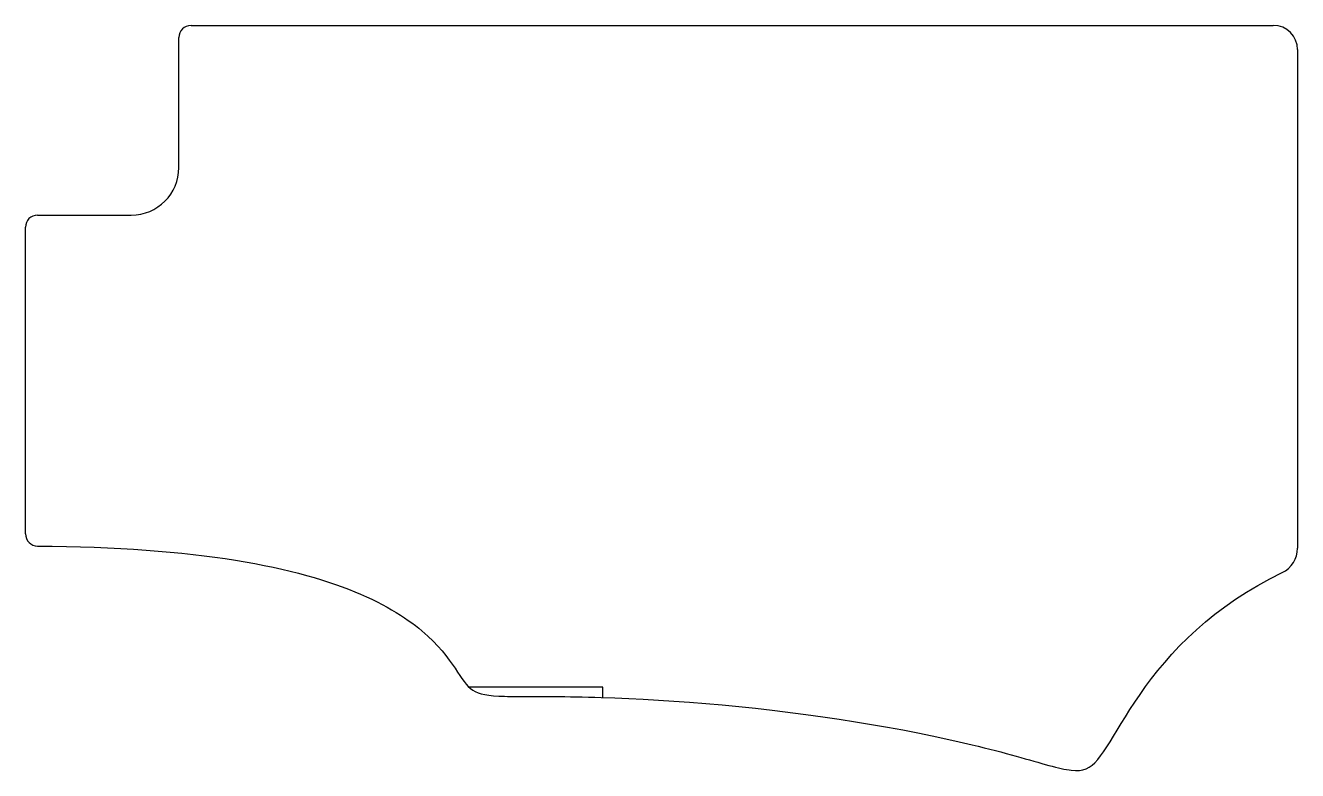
# Model space of a CAD drawing. Header units: millimetres. Extents: x -161 to -3, y -92 to 0.
import ezdxf

# ---------------------------------------------------------------- set-up
doc = ezdxf.new("R2010")
doc.units = ezdxf.units.MM
doc.layers.get('0').update_dxf_attribs({"linetype": 'CONTINUOUS'})

msp = doc.modelspace()

# ---------------------------------------------------------------- linework, layer by layer
for p, q in [((-140, 0), (-6, 0)), ((-141.5, -17.6), (-141.5, -1.5)), ((-3, -3), (-3, -64.77)), ((-159, -23.5), (-147.4, -23.5)), ((-160.5, -62.99), (-160.5, -25)), ((-89, -82), (-105.55, -82)), ((-89, -83.26), (-89, -82))]:
    msp.add_line(p, q)
msp.add_lwpolyline([(-159, -64.5), (-157.19, -64.52), (-155.41, -64.55), (-153.68, -64.6), (-151.98, -64.65), (-150.32, -64.72), (-148.7, -64.8), (-147.11, -64.9), (-145.57, -65), (-144.06, -65.12), (-142.58, -65.25), (-141.15, -65.39), (-139.75, -65.54), (-138.38, -65.7), (-137.06, -65.87), (-135.77, -66.05), (-134.51, -66.25), (-133.29, -66.45), (-132.1, -66.66), (-130.95, -66.89), (-129.84, -67.12), (-128.76, -67.36), (-127.71, -67.61), (-126.7, -67.86), (-125.72, -68.13), (-124.77, -68.4), (-123.85, -68.68), (-122.97, -68.96), (-122.11, -69.25), (-121.29, -69.55), (-120.5, -69.85), (-119.73, -70.16), (-119, -70.47), (-118.29, -70.78), (-117.61, -71.1), (-116.96, -71.42), (-116.33, -71.74), (-115.73, -72.06), (-115.16, -72.39), (-114.61, -72.72), (-114.08, -73.05), (-113.58, -73.38), (-113.1, -73.71), (-112.65, -74.03), (-112.21, -74.36), (-111.8, -74.69), (-111.41, -75.01), (-110.69, -75.65), (-110.03, -76.28), (-109.45, -76.9), (-108.92, -77.49), (-108.45, -78.07), (-108.03, -78.62), (-107.65, -79.15), (-107.31, -79.64), (-107, -80.11), (-106.71, -80.53), (-106.45, -80.92), (-106.19, -81.28), (-105.94, -81.6), (-105.68, -81.88), (-105.41, -82.13), (-105.12, -82.34), (-104.81, -82.52), (-104.46, -82.68), (-104.07, -82.8), (-103.62, -82.9), (-103.12, -82.98), (-102.54, -83.04), (-101.9, -83.08), (-101.55, -83.1), (-101.18, -83.11), (-100.8, -83.12), (-100.38, -83.12), (-99.95, -83.13), (-99.49, -83.13), (-99.02, -83.13), (-98.52, -83.13), (-97.99, -83.13), (-97.45, -83.13), (-96.88, -83.13), (-96.29, -83.14), (-95.68, -83.14), (-95.05, -83.14), (-94.39, -83.15), (-93.72, -83.15), (-93.02, -83.16), (-92.3, -83.18), (-91.56, -83.19), (-90.79, -83.21), (-90.01, -83.23), (-89.2, -83.25), (-87.54, -83.31), (-85.8, -83.39), (-84, -83.48), (-82.14, -83.58), (-80.23, -83.7), (-78.27, -83.84), (-76.28, -84), (-74.25, -84.18), (-72.19, -84.38), (-70.11, -84.6), (-68.03, -84.83), (-63.86, -85.36), (-61.79, -85.64), (-59.74, -85.95), (-57.72, -86.26), (-55.73, -86.59), (-53.78, -86.93), (-51.87, -87.28), (-50.03, -87.64), (-48.24, -88), (-46.53, -88.37), (-44.88, -88.74), (-43.3, -89.11), (-42.55, -89.29), (-41.81, -89.48), (-41.09, -89.66), (-40.4, -89.84), (-39.73, -90.01), (-39.08, -90.19), (-38.45, -90.36), (-37.85, -90.53), (-37.27, -90.69), (-36.71, -90.85), (-36.17, -91), (-35.65, -91.15), (-35.16, -91.29), (-34.68, -91.43), (-34.23, -91.56), (-33.79, -91.68), (-33.38, -91.79), (-32.98, -91.89), (-32.61, -91.98), (-32.25, -92.06), (-31.92, -92.14), (-31.6, -92.2), (-31.29, -92.24), (-31.01, -92.28), (-30.48, -92.32), (-30.01, -92.3), (-29.57, -92.23), (-29.17, -92.1), (-28.8, -91.91), (-28.44, -91.65), (-28.09, -91.34), (-27.74, -90.95), (-27.38, -90.5), (-27.01, -89.98), (-26.62, -89.39), (-26.22, -88.75), (-25.79, -88.05), (-25.33, -87.3), (-24.84, -86.5), (-24.32, -85.65), (-23.76, -84.76), (-23.15, -83.84), (-22.5, -82.89), (-21.81, -81.92), (-21.07, -80.92), (-20.28, -79.92), (-19.44, -78.91), (-18.55, -77.89), (-17.6, -76.87), (-16.59, -75.87), (-15.53, -74.87), (-14.41, -73.9), (-13.23, -72.94), (-11.99, -72.01), (-10.69, -71.1), (-9.33, -70.22), (-7.91, -69.38), (-6.44, -68.56), (-4.9, -67.79)])
for centre, radius, start, end in [((-140, -1.5), 1.5, 90, 180), ((-6, -3), 3, 0, 90), ((-147.4, -17.6), 5.9, 270, 360), ((-159, -25), 1.5, 90, 180), ((-158.99, -62.99), 1.51, 180, 269.8114), ((-6.35, -64.77), 3.35, -64.2464, 0)]:
    msp.add_arc(centre, radius, start, end)

doc.saveas('drawing.dxf')
